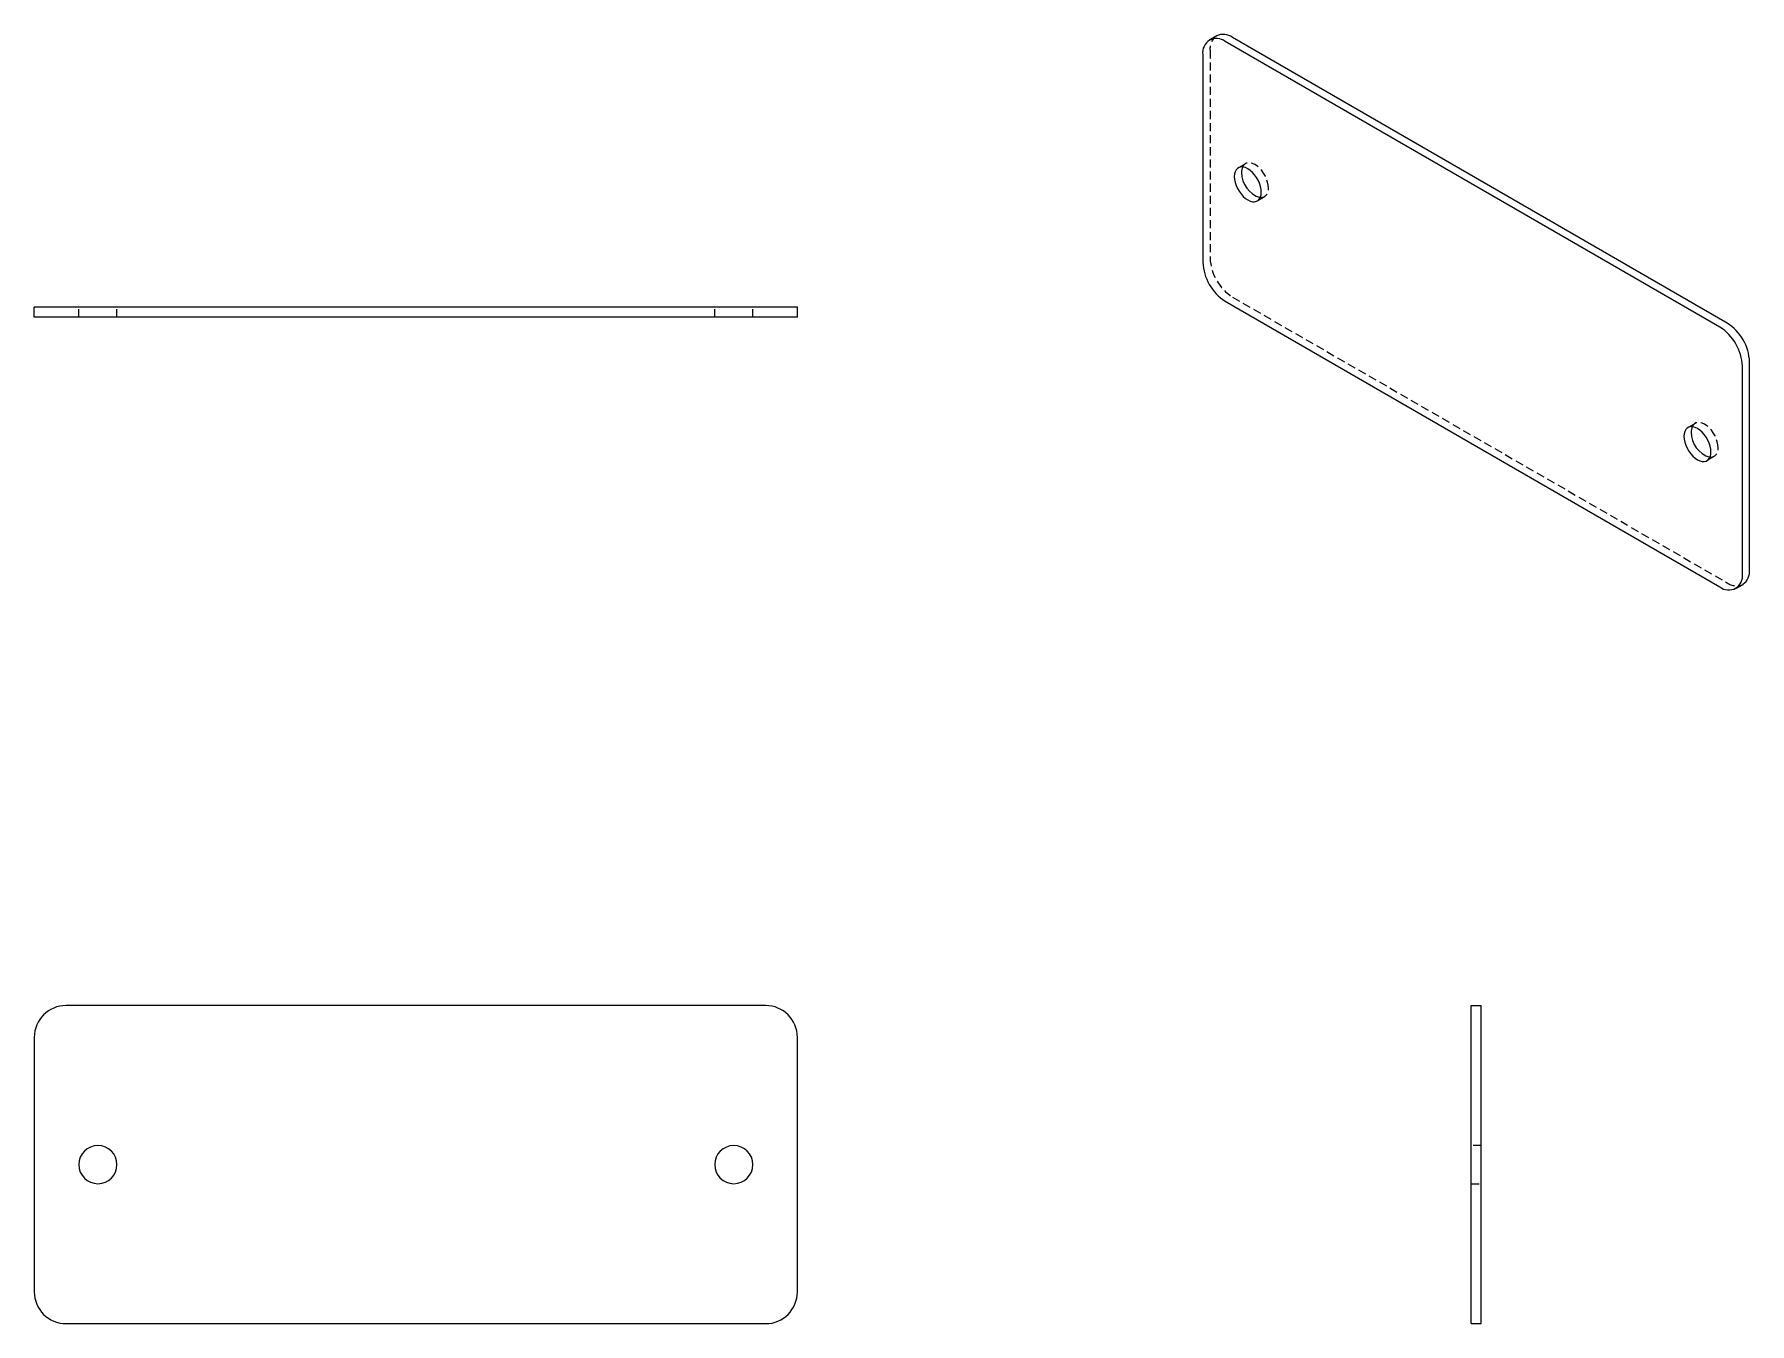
# Model space of a CAD drawing. Header units: millimetres. Extents: x 286 to 555, y 195 to 398.
import ezdxf

# ---------------------------------------------------------------- set-up
doc = ezdxf.new("R2010")
doc.units = ezdxf.units.MM
doc.linetypes.add('HIDDEN', pattern=[1.905, 1.27, -0.635])

msp = doc.modelspace()

# ---------------------------------------------------------------- linework, layer by layer
at = {"color": 7, "linetype": 'Continuous', "lineweight": 25}
for p, q in [((471.56, 397.32), (470.42, 396.67)), ((551.84, 352.17), (474.05, 397.07)), ((469.39, 394.38), (469.39, 361.71)), ((550.71, 351.52), (472.92, 396.42)), ((285.63, 353.08), (285.63, 354.68)), ((290.63, 354.68), (285.63, 354.68)), ((400.63, 354.68), (290.63, 354.68)), ((405.63, 354.68), (400.63, 354.68)), ((405.63, 353.08), (405.63, 354.68)), ((472.92, 355.59), (550.71, 310.69)), ((290.63, 353.08), (285.63, 353.08)), ((400.63, 353.08), (290.63, 353.08)), ((405.63, 353.08), (400.63, 353.08)), ((554.24, 312.73), (554.24, 345.39)), ((555.37, 313.38), (555.37, 346.05)), ((553.2, 310.44), (554.34, 311.09)), ((400.63, 244.89), (290.63, 244.89)), ((511.58, 239.89), (511.58, 244.89)), ((511.58, 244.89), (513.18, 244.89)), ((513.18, 239.89), (513.18, 244.89)), ((285.63, 239.89), (285.63, 199.89)), ((405.63, 199.89), (405.63, 239.89)), ((511.58, 199.89), (511.58, 239.89)), ((513.18, 199.89), (513.18, 239.89)), ((511.58, 194.89), (511.58, 199.89)), ((513.18, 194.89), (513.18, 199.89)), ((290.63, 194.89), (400.63, 194.89)), ((511.58, 194.89), (513.18, 194.89))]:
    msp.add_line(p, q, dxfattribs=at)
at = {"color": 7, "linetype": 'HIDDEN', "lineweight": 18}
for p, q in [((470.52, 395.03), (470.52, 362.37)), ((476.09, 377.21), (474.96, 376.56)), ((477.96, 371.37), (479.09, 372.02)), ((474.05, 356.24), (551.84, 311.34)), ((292.63, 353.08), (292.63, 354.68)), ((298.63, 353.08), (298.63, 354.68)), ((392.63, 353.08), (392.63, 354.68)), ((398.63, 353.08), (398.63, 354.68)), ((546.8, 336.39), (545.67, 335.74)), ((548.67, 330.55), (549.8, 331.2)), ((513.18, 222.89), (511.58, 222.89)), ((511.58, 216.89), (513.18, 216.89))]:
    msp.add_line(p, q, dxfattribs=at)
at = {"color": 7, "linetype": 'Continuous', "lineweight": 25, "flags": 128}
for points in [[(478.58, 372.74), (478.55, 373.18), (478.45, 373.65), (478.3, 374.13), (478.08, 374.6), (477.82, 375.05), (477.52, 375.47), (477.18, 375.85), (476.83, 376.16), (476.46, 376.41), (476.09, 376.59), (475.73, 376.68), (475.4, 376.7), (475.1, 376.63), (474.83, 376.48), (474.62, 376.25), (474.47, 375.95), (474.37, 375.6), (474.34, 375.19)], [(474.34, 375.19), (474.37, 374.74), (474.47, 374.28), (474.62, 373.8), (474.83, 373.33), (475.1, 372.87), (475.4, 372.45), (475.73, 372.08), (476.09, 371.76), (476.46, 371.51), (476.83, 371.34), (477.18, 371.24), (477.52, 371.23), (477.82, 371.3), (478.08, 371.45), (478.3, 371.68), (478.45, 371.98), (478.55, 372.33), (478.58, 372.74)], [(549.29, 331.92), (549.26, 332.36), (549.16, 332.83), (549.01, 333.31), (548.79, 333.78), (548.53, 334.23), (548.23, 334.65), (547.9, 335.03), (547.54, 335.34), (547.17, 335.59), (546.8, 335.77), (546.44, 335.86), (546.11, 335.88), (545.81, 335.81), (545.54, 335.66), (545.33, 335.43), (545.18, 335.13), (545.08, 334.77), (545.05, 334.37)], [(545.05, 334.37), (545.08, 333.92), (545.18, 333.46), (545.33, 332.98), (545.54, 332.51), (545.81, 332.05), (546.11, 331.63), (546.44, 331.26), (546.8, 330.94), (547.17, 330.69), (547.54, 330.52), (547.9, 330.42), (548.23, 330.41), (548.53, 330.48), (548.79, 330.63), (549.01, 330.86), (549.16, 331.15), (549.26, 331.51), (549.29, 331.92)]]:
    msp.add_lwpolyline(points, dxfattribs=at)
at = {"color": 7, "linetype": 'HIDDEN', "lineweight": 18, "flags": 128}
for points in [[(479.71, 373.39), (479.68, 373.84), (479.58, 374.3), (479.43, 374.78), (479.22, 375.25), (478.95, 375.71), (478.65, 376.13), (478.32, 376.5), (477.96, 376.82), (477.59, 377.07), (477.22, 377.24), (476.86, 377.34), (476.53, 377.35), (476.23, 377.28), (475.97, 377.13), (475.75, 376.9), (475.64, 376.7)], [(550.42, 332.57), (550.39, 333.02), (550.29, 333.48), (550.14, 333.96), (549.93, 334.43), (549.66, 334.89), (549.36, 335.31), (549.03, 335.68), (548.67, 336), (548.3, 336.25), (547.93, 336.42), (547.58, 336.52), (547.24, 336.53), (546.94, 336.46), (546.68, 336.31), (546.46, 336.08), (546.35, 335.88)]]:
    msp.add_lwpolyline(points, dxfattribs=at)
at = {"color": 7, "linetype": 'Continuous', "lineweight": 25}
for centre, radius, start, end in [((471.55, 394.71), 2.19, 51.2818, 188.729), ((472.59, 395.05), 2.49, 54.0761, 114.6134), ((477.44, 375.9), 1.97, 156.2403, 181.7264), ((479.58, 375.82), 4.11, 179.7479, 253.558), ((477.03, 362.05), 7.65, 182.4871, 237.5129), ((546.59, 345.06), 7.65, 2.4871, 57.5129), ((547.73, 345.71), 7.65, 2.4871, 57.5129), ((548.15, 335.08), 1.97, 156.2403, 181.7264), ((550.29, 335), 4.11, 179.7479, 253.558), ((552.89, 313.13), 2.49, 305.3847, 5.9275), ((552.08, 312.4), 2.19, 231.2818, 8.729), ((290.63, 239.89), 5, 90, 180), ((400.63, 239.89), 5, 0, 90), ((295.63, 219.89), 3, 0, 180), ((395.63, 219.89), 3, 0, 180), ((295.63, 219.89), 3, 180, 0), ((395.63, 219.89), 3, 180, 0), ((290.63, 199.89), 5, 180, 270), ((400.63, 199.89), 5, 270, 0)]:
    msp.add_arc(centre, radius, start, end, dxfattribs=at)
at = {"color": 7, "linetype": 'HIDDEN', "lineweight": 18}
for centre, radius, start, end in [((473, 395.29), 2.49, 125.3847, 185.9275), ((478.43, 373.18), 1.3, 269.393, 9.1843), ((478.17, 362.7), 7.65, 182.4871, 237.5129), ((549.14, 332.36), 1.3, 269.393, 9.1843), ((553.3, 313.36), 2.49, 234.0761, 294.6134)]:
    msp.add_arc(centre, radius, start, end, dxfattribs=at)

doc.saveas('drawing.dxf')
